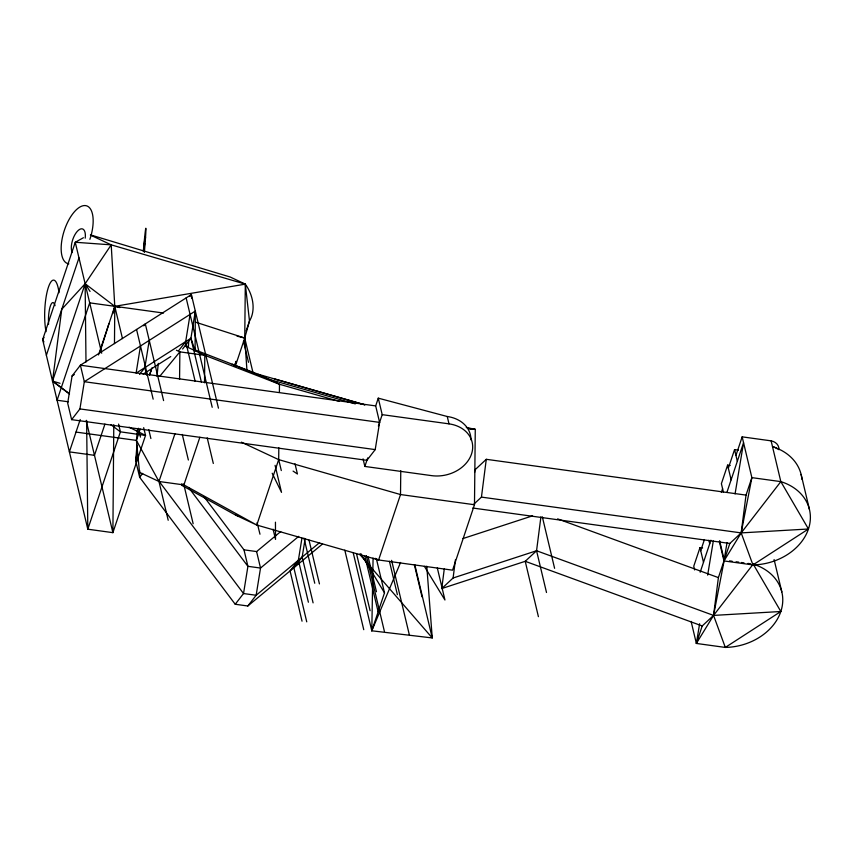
<?xml version="1.0" encoding="UTF-8"?>
<svg xmlns="http://www.w3.org/2000/svg" width="853" height="853" viewBox="0 0 853 853"><rect width="100%" height="100%" fill="white"/><g stroke="black" fill="none" stroke-linecap="round" stroke-linejoin="round"><path stroke-width="1.28" d="M195.316 311.068L190.923 338.278L195.081 350.722L195.316 311.068L84.319 381.707L79.926 408.918L71.62 419.644L366.907 460.332L375.213 449.606L379.606 422.395L375.683 405.911L378.274 398.159L447.249 416.509A32.702 25.835 -13.4 0 1 470.941 439.849M139.711 470.653L139.657 477.296L235.215 604.255L247.828 605.993L322.509 544.001M113.79 424.815L112.895 532.656L87.806 529.201L42.65 339.643L75.256 242.263L83.413 237.742M114.473 343.599L114.782 306.323L111.21 244.854L90.397 235.055M179.567 379.361L179.866 351.862L176.432 350.252M204.517 382.794L204.805 355.306L185.368 346.147L185.677 343.503M246.986 371.087L244.747 338.033L245.312 284.134L230.214 277.022L90.493 234.895M278.814 447.729L278.686 459.628L256.785 525.053L378.604 559.973L452.57 570.167L474.481 504.741L475.27 429.368L466.292 427.46M279.4 392.188L279.485 384.255L258.363 374.307L195.22 349.954M400.771 470.739L400.515 494.548L378.604 559.973L375.085 558.32M426.777 566.2L432.247 637.937L371.791 630.793L373.081 558.022M188.364 347.566L188.737 340.933M143.858 251.134L144.615 243.052L144.04 251.283M143.336 251.422A23.372 0.565 -85.2 0 1 145.586 229.329A23.372 0.565 -85.2 0 1 145.49 238.019L144.392 252.424M142.675 473.394L139.657 477.296L135.723 460.812L136.96 445.031M181.689 485.293L235.663 515.116L256.785 525.053L183.907 484.92L158.967 481.487L139.519 472.338L136.416 440.404L137.61 428.771M156.984 376.29L158.306 363.378M69.466 394.011L52.534 381.11L61.757 309.276L85.129 283.74L111.21 244.854L245.312 284.134A31.945 23.948 60.3 0 1 249.492 320.984L244.747 338.033L235.268 366.353M540.909 516.865L536.558 550.75L525.224 561.306L441.758 588.549L444.264 568.994M441.758 588.549L453.103 577.993L455.438 559.739M474.609 472.477L474.95 469.864L486.285 459.309L746.023 495.103L751.877 477.637L742.163 436.853L771.123 440.852A11.75 9.287 -13.4 0 1 778.896 449.723M473.873 504.144L481.444 497.107L486.285 459.309M771.123 440.852L780.836 481.625L741.182 532.901L729.837 543.457L718.397 577.609L713.556 615.408L696.357 643.439L725.317 647.427L780.836 611.505L753.21 564.132L713.556 615.408L702.211 625.963L696.357 643.439L691.122 621.432M746.023 495.103L741.182 532.901L723.984 560.933L752.943 564.921L808.452 528.999L780.836 481.625L751.877 477.637L741.182 532.901L752.943 564.921A53.515 42.287 -13.4 0 0 808.452 528.999A53.515 42.287 -13.4 0 0 780.836 481.625M218.443 408.16L191.381 294.584L80.395 365.212L72.078 375.938L67.686 403.149L71.62 419.644M140.489 345.966L136.096 373.177L190.923 338.278L201.361 382.059M146.673 375.203L144.861 367.6L149.243 340.39M135.723 460.812L136.981 453.028M195.166 381.376L185.687 341.616L190.08 314.405M308.391 602.218L298.379 560.208L301.941 538.179M313.094 602.868L302.175 557.062L305.107 538.915M696.357 643.439L699.62 623.735M707.659 575.114L713.321 540.962M727.033 542.54L723.984 560.933L719.356 541.516M735.073 493.919L743.549 442.686L726.969 492.202M112.895 313.595L114.782 306.323L245.312 284.134L249.492 320.984L246.112 331.071M234.98 365.02L236.078 361.309M99.865 352.513L108.96 323.682M46.371 355.253L78.977 257.873M69.498 393.787L52.534 381.11L85.129 283.74L114.782 306.323L119.921 307.57M98.5 354.933L114.782 306.323L122.469 338.588M80.214 419.527L69.392 451.877L94.47 455.331L104.94 424.069M149.499 375.341L152.015 367.814M174.929 433.804L158.967 481.487L136.416 440.404L140.201 429.102M199.869 437.237L183.907 484.92L181.614 483.843M447.249 416.509L448.998 423.856A32.702 25.835 -13.4 0 1 471.506 454.052A32.702 25.835 -13.4 0 1 431.661 475.643L364.86 466.442L367.718 457.89M378.38 426.063L382.197 414.654L378.274 398.159M353.153 552.563L371.791 630.793L384.5 592.856L376.546 559.461M702.605 547.999L699.993 547.637L693.766 566.2L694.662 569.964M730.232 465.493L727.609 465.13L721.393 483.694L723.461 492.341M700.718 550.686L704.439 539.544M728.345 468.169L734.561 449.606L738.485 450.149M721.35 492.426L722.587 488.716M735.947 455.427L742.163 436.853M700.174 572.235L710.901 540.205M752.943 564.921L753.21 564.132A53.515 42.287 -13.4 0 1 780.836 611.505A53.515 42.287 -13.4 0 1 725.317 647.427L713.556 615.408L724.25 560.144L719.623 540.727M371.791 630.793L400.579 562.447M44.047 337.457L42.65 339.643L43.929 341.936M143.805 325.846L145.319 323.895L163.595 400.601M189.878 296.524L191.381 294.584L191.648 298.497M139.561 374.424L144.861 367.6M178.885 350.391L185.687 341.616M182.617 349.005L190.923 338.278M235.215 604.255L243.531 593.539L247.914 566.317L243.99 549.833L204.176 496.926M247.828 605.993L256.145 595.277L319.566 542.625M298.379 560.208L290.073 570.934L302.037 621.187M302.175 557.062L293.858 567.778L306.739 621.837M159.916 376.12L179.866 351.862L204.805 355.306L279.485 384.255L339.089 401.336M243.99 549.833L256.604 551.571L280.744 531.536M298.753 536.334L260.528 568.055L256.145 595.277L243.531 593.539L158.327 480.324M72.078 375.938L74.318 374.51M143.165 374.115L170.749 356.554M463.008 538.542L532.56 515.841M453.103 577.993L536.558 550.75L713.556 615.408L780.836 611.505M808.452 528.999L741.182 532.901L481.444 497.107M469.96 429.272L475.27 429.368L467.487 428.291M111.21 244.854L75.256 242.263L101.688 353.206M163.52 313.04L89.693 302.858L57.087 400.238L68.379 401.795M375.683 405.911L80.395 365.212L84.319 381.707L379.606 422.395M382.197 414.654L448.998 423.856M79.926 408.918L375.213 449.606M76.013 432.076L136.416 440.404M474.481 504.741L400.515 494.548L278.686 459.628L241.378 442.153M472.733 508.025L729.837 543.457M729.518 560.869L732.151 561.231M736.096 561.775L738.73 562.138M741.364 562.5L743.997 562.863M747.942 563.406L750.576 563.769M237.027 336.146L244.747 338.033L253.021 372.761M355.317 403.895L268.919 379.276L232.208 364.22M274.805 379.02L364.988 404.866L258.363 374.307M235.663 515.116L239.458 516.204M52.534 381.11L60.041 383.317M195.412 322.114L244.747 338.033M557.617 518.869L718.397 577.609M702.211 625.963L525.224 561.306L538.414 616.676M129.102 427.193L145.532 435.414L112.895 532.656L86.174 420.476M293.08 471.101L297.43 473.991L294.999 463.776M110.869 424.698L120.412 431.831L145.532 435.414L143.688 427.662M359.561 554.151L432.247 637.937L414.825 564.793M188.993 488.023L247.914 566.317L260.528 568.055L256.604 551.571M90.045 291.427L85.129 283.74L85.993 362.024M424.389 566.36L444.946 600L437.312 567.917M360.776 553.544L384.5 592.856M272.192 473.244L281.511 492.362L275.082 465.354M257.105 522.665L259.984 534.213M801.116 474.449L809.433 509.39M774.097 559.547L781.817 591.907M734.561 449.606L737.333 461.249M727.609 465.13L731.117 479.823M708.875 540.269L709.707 543.756M699.993 547.637L703.49 562.33M542.337 516.822L554.599 568.322M536.558 550.75L546.506 592.504M414.377 564.761L422.022 596.844M391.591 560.346L409.323 634.781M389.426 561.285L397.37 594.637M363.047 458.829L364.86 466.442M368.197 557.094L376.45 591.747M366.342 555.634L384.383 631.337M364.881 556.167L378.146 611.825M356.533 553.778L370.095 610.716M344.804 550.164L363.751 629.685M309.021 540.141L319.438 583.9M303.999 538.147L314.746 583.249M278.558 459.074L281.298 470.557M243.457 341.189L248.49 362.312M273.088 529.212L275.519 539.416L275.444 522.185M186.146 297.91L212.205 407.297M207.215 437.866L213.314 463.456M182.275 434.433L188.364 460.023M183.694 484.035L193.141 523.689M136.555 329.471L153.156 399.161M148.753 429.571L150.885 438.538M158.711 480.452L168.201 520.255M138.346 428.238L140.457 437.099M118.578 424.09L120.412 431.831L87.806 529.201L86.622 420.401M194.91 348.109L195.081 350.722M777.488 448.977A11.75 9.287 -13.4 0 0 772.509 446.673A53.515 42.287 -13.4 0 1 801.916 479.258M149.979 373.539A13.232 10.449 -13.4 0 1 151.098 370.842M143.453 250.803A40.112 0.97 -85.2 0 1 145.49 238.019M236.046 361.661A36.86 27.637 60.3 0 1 235.033 364.316M68.826 263.822A30.388 13.541 -71.7 0 1 63.794 232.08A30.388 13.541 -71.7 0 1 86.409 205.776A30.388 13.541 -71.7 0 1 89.885 239.341M72.238 252.488A13.36 5.95 -71.7 0 1 77.282 231.355A13.36 5.95 -71.7 0 1 85.204 238.168M46.083 331.689A30.036 7.421 -87.3 0 1 48.365 287.376A30.036 7.421 -87.3 0 1 59.028 292.728M48.589 324.268A15.098 3.732 -87.3 0 1 50.391 305.96A15.098 3.732 -87.3 0 1 55.04 305.683"/></g></svg>
